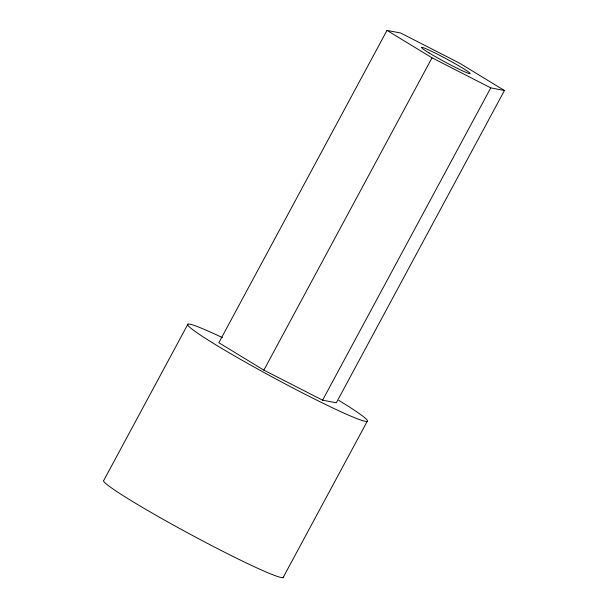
<?xml version="1.0" encoding="UTF-8"?>
<svg xmlns="http://www.w3.org/2000/svg" width="608" height="608" viewBox="0 0 608 608"><rect width="100%" height="100%" fill="white"/><g stroke="black" fill="none" stroke-linecap="round" stroke-linejoin="round"><path stroke-width="0.91" d="M187.956 324.079L103.877 480.236A102.167 6.24 28.3 0 0 190.92 534.622A102.167 6.24 28.3 0 0 283.427 576.855M387 30.4L218.834 342.714L263.864 370.135L322.597 400.178L336.3 402.808L504.458 90.501L459.428 63.08L400.695 33.03L387 30.4L432.03 57.821L490.762 87.871L504.458 90.501M263.864 370.135L432.03 57.821M322.597 400.178L490.762 87.871M283.092 577.6L367.171 421.443M338.816 400.398A102.167 6.24 28.3 0 1 340.085 411.358A102.167 6.24 28.3 0 1 209.502 340.921A102.167 6.24 28.3 0 1 222.467 337.638M429.111 52.949A27.717 1.695 28.3 0 0 469.536 73.636A27.717 1.695 28.3 0 0 438.543 54.766A27.717 1.695 28.3 0 0 429.111 52.949"/></g></svg>
